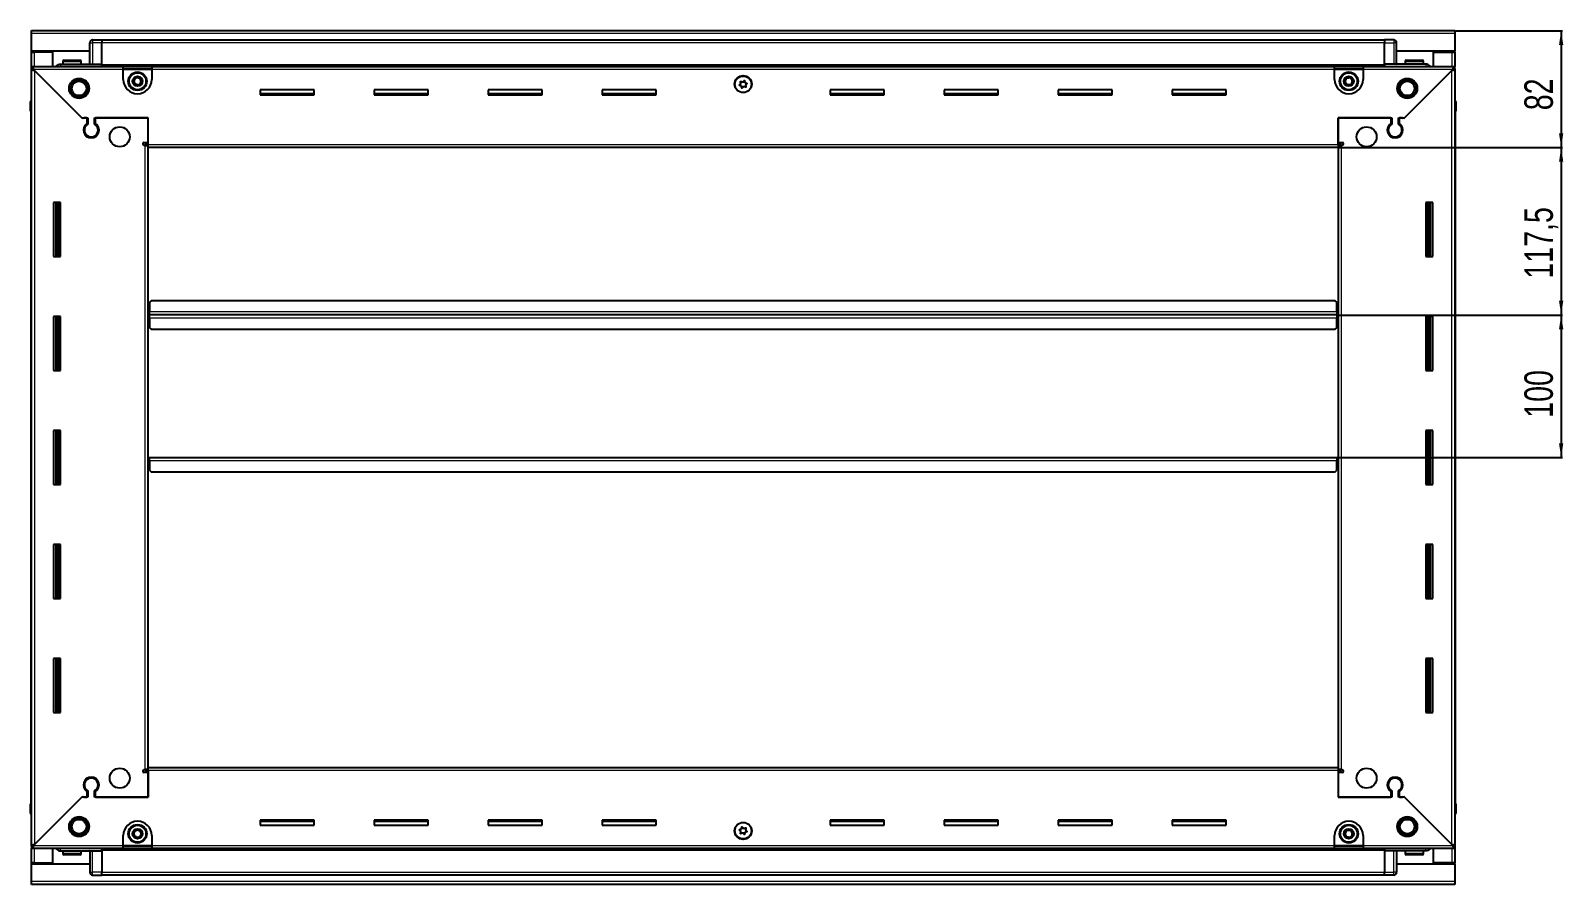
# Model space of a CAD drawing. Header units: millimetres. Extents: x 1415 to 5763, y -1065 to 1643.
# Drawn here: x 4687 to 5763, y 877 to 1476 of the extents above; entities that cross this region are included whole.
import ezdxf

# ---------------------------------------------------------------- set-up
doc = ezdxf.new("R2010")
doc.units = ezdxf.units.MM
doc.layers.add('FORMAT', color=7, linetype='Continuous')
doc.styles.add('SLDTEXTSTYLE0', font='TXT', dxfattribs={"width": 0.75})
doc.dimstyles.new('SLDDIMSTYLE0', dxfattribs={"dimtxt": 20, "dimasz": 10, "dimexe": 0, "dimexo": 0.0625, "dimgap": 5, "dimtad": 2, "dimdec": 1, "dimrnd": 1e-09, "dimzin": 12, "dimdsep": 46, "dimtxsty": 'SLDTEXTSTYLE0', "dimsah": 1, "dimcen": 0.09, "dimadec": 0, "dimazin": 3, "dimtfac": 1, "dimtofl": 0, "dimtmove": 0, "dimatfit": 3, "dimfxl": 0, "dimfrac": 2, "dimtolj": 1, "dimtzin": 12, "dimarcsym": 0})

# ---------------------------------------------------------------- blocks, each defined once
blk = doc.blocks.new('_D_6')
at = {"layer": 'FORMAT'}
for p, q in [((5686.6, 1475.8), (5762.1, 1475.8)), ((5761.1, 1475.8), (5761.1, 1393.8)), ((5604.6, 1393.8), (5762.1, 1393.8))]:
    blk.add_line(p, q, dxfattribs=at)
for points in [[(5761.1, 1475.8), (5759.6, 1465.8), (5762.6, 1465.8)], [(5761.1, 1393.8), (5762.6, 1403.8), (5759.6, 1403.8)]]:
    blk.add_solid(points, dxfattribs=at)
at = {"layer": 'FORMAT', "insert": (5735.3, 1420), "char_height": 20, "attachment_point": 1, "rotation": 90, "style": 'SLDTEXTSTYLE0'}
blk.add_mtext('82', dxfattribs=at)
blk = doc.blocks.new('_D_7')
at = {"layer": 'FORMAT'}
for p, q in [((5603.6, 1276.3), (5762.1, 1276.3)), ((5761.1, 1276.3), (5761.1, 1176.3)), ((5603.6, 1176.3), (5762.1, 1176.3))]:
    blk.add_line(p, q, dxfattribs=at)
for points in [[(5761.1, 1276.3), (5759.6, 1266.3), (5762.6, 1266.3)], [(5761.1, 1176.3), (5762.6, 1186.3), (5759.6, 1186.3)]]:
    blk.add_solid(points, dxfattribs=at)
at = {"layer": 'FORMAT', "insert": (5735.3, 1204.2), "char_height": 20, "attachment_point": 1, "rotation": 90, "style": 'SLDTEXTSTYLE0'}
blk.add_mtext('100', dxfattribs=at)
blk = doc.blocks.new('_D_8')
at = {"layer": 'FORMAT'}
for p, q in [((5604.6, 1393.8), (5762.1, 1393.8)), ((5761.1, 1393.8), (5761.1, 1276.3)), ((5603.6, 1276.3), (5762.1, 1276.3))]:
    blk.add_line(p, q, dxfattribs=at)
for points in [[(5761.1, 1393.8), (5759.6, 1383.8), (5762.6, 1383.8)], [(5761.1, 1276.3), (5762.6, 1286.3), (5759.6, 1286.3)]]:
    blk.add_solid(points, dxfattribs=at)
at = {"layer": 'FORMAT', "insert": (5735.3, 1301.8), "char_height": 20, "attachment_point": 1, "rotation": 90, "style": 'SLDTEXTSTYLE0'}
blk.add_mtext('117,5', dxfattribs=at)

msp = doc.modelspace()

# ---------------------------------------------------------------- linework, layer by layer
at = {"color": 7, "linetype": 'Continuous', "lineweight": 25}
for p, q in [((4687.6, 1475.82), (5686.6, 1475.82)), ((4687.6, 1473.72), (4687.6, 1475.82)), ((4687.6, 1461.32), (4687.6, 1473.72)), ((5686.6, 1475.82), (5686.6, 1473.72)), ((5686.6, 1473.72), (5686.6, 1461.32)), ((4728.6, 1452.32), (4728.6, 1467.32)), ((4729.28, 1468.82), (4729.28, 1468.82)), ((4730.6, 1469.32), (4737.1, 1469.32)), ((4730.6, 1469.32), (4737.1, 1469.32)), ((4737.1, 1469.32), (4737.1, 1469.32)), ((4737.1, 1469.32), (4737.1, 1469.32)), ((4737.1, 1469.32), (4737.1, 1467.32)), ((5637.1, 1469.17), (4737.1, 1469.17)), ((4737.1, 1452.32), (4737.1, 1467.32)), ((5637.1, 1469.32), (5637.1, 1469.32)), ((5643.6, 1469.32), (5637.1, 1469.32)), ((5643.6, 1469.32), (5637.1, 1469.32)), ((5637.1, 1469.32), (5637.1, 1467.32)), ((5637.1, 1452.32), (5637.1, 1467.32)), ((5645.6, 1467.32), (5645.6, 1467.32)), ((5645.6, 1452.32), (5645.6, 1467.32)), ((4728.6, 1461.32), (4687.6, 1461.32)), ((4687.6, 1460.82), (4687.6, 1461.32)), ((4687.6, 1460.82), (4689.7, 1460.82)), ((4687.6, 1450.57), (4687.6, 1460.82)), ((4689.1, 1460.82), (4689.1, 1461.32)), ((4702.6, 1460.82), (4689.7, 1460.82)), ((4702.6, 1450.57), (4702.6, 1460.82)), ((4708.1, 1452.32), (4737.1, 1452.32)), ((4709.6, 1454.22), (4709.6, 1452.32)), ((4710.4, 1455.02), (4721.8, 1455.02)), ((4722.6, 1452.32), (4722.6, 1454.22)), ((4737.03, 1450.57), (4737.1, 1452.29)), ((4737.1, 1452.32), (4737.1, 1451.82)), ((5666.1, 1452.32), (5637.1, 1452.32)), ((5637.1, 1452.32), (5637.1, 1451.82)), ((5637.1, 1452.29), (5637.18, 1450.57)), ((5686.6, 1461.32), (5645.6, 1461.32)), ((5651.6, 1454.22), (5651.6, 1452.32)), ((5652.4, 1455.02), (5663.8, 1455.02)), ((5664.6, 1452.32), (5664.6, 1454.22)), ((5671.6, 1450.57), (5671.6, 1460.82)), ((5671.6, 1460.82), (5684.5, 1460.82)), ((5684.5, 1460.82), (5686.6, 1460.82)), ((5685.1, 1460.82), (5685.1, 1461.32)), ((5686.6, 1460.82), (5686.6, 1461.32)), ((5686.6, 1460.82), (5686.6, 1450.57)), ((4687.6, 1449.07), (4687.6, 1450.57)), ((4687.6, 1450.57), (4688.6, 1450.57)), ((4687.6, 1448.57), (4687.6, 1449.07)), ((4687.6, 1449.07), (4688.6, 1449.07)), ((4687.6, 904.07), (4687.6, 1448.57)), ((4689.1, 1448.57), (4687.6, 1448.57)), ((4688.6, 1450.57), (4752.1, 1450.57)), ((4688.6, 1449.07), (4688.6, 1450.57)), ((4689.2, 1448.47), (4723.1, 1414.57)), ((4723.8, 1413.87), (4689.7, 1447.97)), ((4737.1, 1451.17), (5637.1, 1451.17)), ((4752.1, 1448.47), (4752.1, 1450.57)), ((4752.1, 1450.57), (4772.1, 1450.57)), ((4752.1, 1449.07), (4772.1, 1449.07)), ((4752.1, 1441.57), (4752.1, 1448.47)), ((4772.1, 1450.57), (4772.1, 1448.47)), ((4772.1, 1450.57), (5602.1, 1450.57)), ((4772.1, 1448.47), (4772.1, 1441.57)), ((5602.1, 1448.47), (5602.1, 1450.57)), ((5602.1, 1450.57), (5622.1, 1450.57)), ((5602.1, 1449.07), (5622.1, 1449.07)), ((5602.1, 1441.57), (5602.1, 1448.47)), ((5622.1, 1450.57), (5622.1, 1448.47)), ((5622.1, 1450.57), (5685.6, 1450.57)), ((5622.1, 1448.47), (5622.1, 1441.57)), ((5684.5, 1447.97), (5650.4, 1413.87)), ((5651.1, 1414.57), (5685, 1448.47)), ((5685.1, 1448.57), (5686.6, 1448.57)), ((5685.6, 1449.07), (5685.6, 1450.57)), ((5685.6, 1450.57), (5686.6, 1450.57)), ((5685.6, 1449.07), (5686.6, 1449.07)), ((5686.6, 1449.07), (5686.6, 1450.57)), ((5686.6, 1449.07), (5686.6, 1448.57)), ((5686.6, 1448.57), (5686.6, 904.07)), ((4886.1, 1434.32), (4848.1, 1434.32)), ((4848.1, 1434.32), (4848.1, 1430.82)), ((4886.1, 1431.57), (4848.1, 1431.57)), ((4848.1, 1430.82), (4886.1, 1430.82)), ((4886.1, 1430.82), (4886.1, 1434.32)), ((4966.1, 1434.32), (4928.1, 1434.32)), ((4928.1, 1434.32), (4928.1, 1430.82)), ((4966.1, 1431.57), (4928.1, 1431.57)), ((4928.1, 1430.82), (4966.1, 1430.82)), ((4966.1, 1430.82), (4966.1, 1434.32)), ((5046.1, 1434.32), (5008.1, 1434.32)), ((5008.1, 1434.32), (5008.1, 1430.82)), ((5046.1, 1431.57), (5008.1, 1431.57)), ((5008.1, 1430.82), (5046.1, 1430.82)), ((5046.1, 1430.82), (5046.1, 1434.32)), ((5126.1, 1434.32), (5088.1, 1434.32)), ((5088.1, 1434.32), (5088.1, 1430.82)), ((5126.1, 1431.57), (5088.1, 1431.57)), ((5088.1, 1430.82), (5126.1, 1430.82)), ((5126.1, 1430.82), (5126.1, 1434.32)), ((5286.1, 1434.32), (5248.1, 1434.32)), ((5248.1, 1434.32), (5248.1, 1430.82)), ((5286.1, 1431.57), (5248.1, 1431.57)), ((5248.1, 1430.82), (5286.1, 1430.82)), ((5286.1, 1430.82), (5286.1, 1434.32)), ((5366.1, 1434.32), (5328.1, 1434.32)), ((5328.1, 1434.32), (5328.1, 1430.82)), ((5366.1, 1431.57), (5328.1, 1431.57)), ((5328.1, 1430.82), (5366.1, 1430.82)), ((5366.1, 1430.82), (5366.1, 1434.32)), ((5446.1, 1434.32), (5408.1, 1434.32)), ((5408.1, 1434.32), (5408.1, 1430.82)), ((5446.1, 1431.57), (5408.1, 1431.57)), ((5408.1, 1430.82), (5446.1, 1430.82)), ((5446.1, 1430.82), (5446.1, 1434.32)), ((5526.1, 1434.32), (5488.1, 1434.32)), ((5488.1, 1434.32), (5488.1, 1430.82)), ((5526.1, 1431.57), (5488.1, 1431.57)), ((5488.1, 1430.82), (5526.1, 1430.82)), ((5526.1, 1430.82), (5526.1, 1434.32)), ((4687.1, 1425.82), (4687.1, 1419.32)), ((4687.1, 1419.32), (4687.1, 1425.82)), ((5686.6, 1427.15), (5686.6, 1427.15)), ((5687.1, 1425.82), (5687.1, 1419.32)), ((5687.1, 1419.32), (5687.1, 1425.82)), ((4687.1, 1419.32), (4687.1, 1419.32)), ((4687.6, 1419.32), (4687.1, 1419.32)), ((4687.25, 1419.32), (4687.25, 933.32)), ((4723.1, 1414.57), (4727.3, 1414.57)), ((4724.5, 1414.57), (4723.8, 1413.87)), ((4726.6, 1414.57), (4724.5, 1414.57)), ((4726.6, 1414.57), (4726.6, 1410.68)), ((4727.3, 1414.57), (4727.3, 1410.29)), ((4731.9, 1414.57), (4769.6, 1414.57)), ((4731.9, 1410.29), (4731.9, 1414.57)), ((4732.6, 1410.68), (4732.6, 1414.57)), ((4769.6, 1414.57), (4732.6, 1414.57)), ((4769.6, 1397.32), (4769.6, 1414.57)), ((4769.6, 1395.92), (4769.6, 1414.57)), ((5604.6, 1414.57), (5604.6, 1397.32)), ((5641.6, 1414.57), (5604.6, 1414.57)), ((5604.6, 1414.57), (5642.3, 1414.57)), ((5604.6, 1395.92), (5604.6, 1414.57)), ((5641.6, 1414.57), (5641.6, 1410.68)), ((5642.3, 1414.57), (5642.3, 1410.29)), ((5646.9, 1414.57), (5651.1, 1414.57)), ((5646.9, 1410.29), (5646.9, 1414.57)), ((5649.7, 1414.57), (5647.6, 1414.57)), ((5647.6, 1410.68), (5647.6, 1414.57)), ((5650.4, 1413.87), (5649.7, 1414.57)), ((5686.6, 1419.32), (5687.1, 1419.32)), ((5686.95, 933.32), (5686.95, 1419.32)), ((5687.1, 1419.32), (5687.1, 1419.32)), ((5687.1, 1419.32), (5687.1, 1419.32)), ((4727.6, 1401.71), (4727.6, 1400.95)), ((5646.6, 1401.71), (5646.6, 1400.95)), ((4766.75, 1397.32), (4769.6, 1397.32)), ((4767.5, 1395.32), (4766.75, 1395.32)), ((4767.5, 1395.32), (4769.6, 1395.32)), ((4769.6, 1396.32), (4767.6, 1396.32)), ((4767.6, 1396.32), (4767.6, 1395.32)), ((4769.6, 1393.82), (4769.6, 1395.92)), ((4769.6, 958.82), (4769.6, 1393.82)), ((5604.6, 1393.82), (4769.6, 1393.82)), ((5604.6, 1397.32), (5607.45, 1397.32)), ((5606.6, 1396.32), (5604.6, 1396.32)), ((5604.6, 1395.92), (5604.6, 1393.82)), ((5604.6, 1395.32), (5606.7, 1395.32)), ((5604.6, 1393.82), (5604.6, 958.82)), ((5606.6, 1395.32), (5606.6, 1396.32)), ((5607.45, 1395.32), (5606.7, 1395.32)), ((4708.1, 1355.32), (4703.1, 1355.32)), ((4703.1, 1355.32), (4703.1, 1317.32)), ((4705.25, 1317.32), (4705.25, 1355.32)), ((4707.04, 1317.32), (4707.04, 1355.32)), ((4707.08, 1317.32), (4707.08, 1355.32)), ((4708.1, 1317.32), (4708.1, 1355.32)), ((5666.1, 1355.32), (5666.1, 1317.32)), ((5671.1, 1355.32), (5666.1, 1355.32)), ((5667.12, 1355.32), (5667.12, 1317.32)), ((5667.16, 1355.32), (5667.16, 1317.32)), ((5668.95, 1355.32), (5668.95, 1317.32)), ((5671.1, 1317.32), (5671.1, 1355.32)), ((4703.1, 1317.32), (4708.1, 1317.32)), ((5666.1, 1317.32), (5671.1, 1317.32)), ((4771.6, 1286.32), (4770.6, 1285.32)), ((4770.6, 1285.32), (4770.6, 1278.42)), ((5602.6, 1286.32), (4771.6, 1286.32)), ((5603.6, 1285.32), (5602.6, 1286.32)), ((5603.6, 1278.42), (5603.6, 1285.32)), ((4708.1, 1275.32), (4703.1, 1275.32)), ((4703.1, 1275.32), (4703.1, 1237.32)), ((4705.25, 1237.32), (4705.25, 1275.32)), ((4707.04, 1237.32), (4707.04, 1275.32)), ((4707.08, 1237.32), (4707.08, 1275.32)), ((4708.1, 1237.32), (4708.1, 1275.32)), ((4770.35, 1276.32), (4769.6, 1276.32)), ((4770.6, 1279.17), (4770.35, 1279.17)), ((4770.35, 1279.17), (4770.35, 1276.32)), ((4770.35, 1276.32), (4770.35, 1273.47)), ((4770.35, 1273.47), (4770.6, 1273.47)), ((4770.6, 1276.32), (4770.6, 1278.42)), ((4770.6, 1274.22), (4770.6, 1276.32)), ((5603.6, 1276.32), (4770.6, 1276.32)), ((4770.6, 1274.22), (4770.6, 1267.32)), ((5603.85, 1279.17), (5603.6, 1279.17)), ((5603.6, 1278.42), (5603.6, 1276.32)), ((5603.6, 1276.32), (5603.6, 1274.22)), ((5603.6, 1267.32), (5603.6, 1274.22)), ((5603.6, 1273.47), (5603.85, 1273.47)), ((5603.85, 1276.32), (5603.85, 1279.17)), ((5603.85, 1273.47), (5603.85, 1276.32)), ((5604.6, 1276.32), (5603.85, 1276.32)), ((5666.1, 1275.32), (5666.1, 1237.32)), ((5671.1, 1275.32), (5666.1, 1275.32)), ((5667.12, 1275.32), (5667.12, 1237.32)), ((5667.16, 1275.32), (5667.16, 1237.32)), ((5668.95, 1275.32), (5668.95, 1237.32)), ((5671.1, 1237.32), (5671.1, 1275.32)), ((4770.6, 1267.32), (4771.6, 1266.32)), ((4771.6, 1266.32), (5602.6, 1266.32)), ((5602.6, 1266.32), (5603.6, 1267.32)), ((4703.1, 1237.32), (4708.1, 1237.32)), ((5666.1, 1237.32), (5671.1, 1237.32)), ((4708.1, 1195.32), (4703.1, 1195.32)), ((4703.1, 1195.32), (4703.1, 1157.32)), ((4705.25, 1157.32), (4705.25, 1195.32)), ((4707.04, 1157.32), (4707.04, 1195.32)), ((4707.08, 1157.32), (4707.08, 1195.32)), ((4708.1, 1157.32), (4708.1, 1195.32)), ((5666.1, 1195.32), (5666.1, 1157.32)), ((5671.1, 1195.32), (5666.1, 1195.32)), ((5667.12, 1195.32), (5667.12, 1157.32)), ((5667.16, 1195.32), (5667.16, 1157.32)), ((5668.95, 1195.32), (5668.95, 1157.32)), ((5671.1, 1157.32), (5671.1, 1195.32)), ((4769.6, 1176.32), (4770.35, 1176.32)), ((4770.35, 1176.32), (4770.35, 1173.47)), ((4770.35, 1173.47), (4770.6, 1173.47)), ((4770.6, 1174.22), (4770.6, 1176.32)), ((4770.6, 1176.32), (5603.6, 1176.32)), ((4770.6, 1174.22), (4770.6, 1167.32)), ((5603.6, 1176.32), (5603.6, 1174.22)), ((5603.6, 1167.32), (5603.6, 1174.22)), ((5603.6, 1173.47), (5603.85, 1173.47)), ((5603.85, 1173.47), (5603.85, 1176.32)), ((5603.85, 1176.32), (5604.6, 1176.32)), ((4770.6, 1167.32), (4771.6, 1166.32)), ((4771.6, 1166.32), (5602.6, 1166.32)), ((5602.6, 1166.32), (5603.6, 1167.32)), ((4703.1, 1157.32), (4708.1, 1157.32)), ((5666.1, 1157.32), (5671.1, 1157.32)), ((4708.1, 1115.32), (4703.1, 1115.32)), ((4703.1, 1115.32), (4703.1, 1077.32)), ((4705.25, 1077.32), (4705.25, 1115.32)), ((4707.04, 1077.32), (4707.04, 1115.32)), ((4707.08, 1077.32), (4707.08, 1115.32)), ((4708.1, 1077.32), (4708.1, 1115.32)), ((5666.1, 1115.32), (5666.1, 1077.32)), ((5671.1, 1115.32), (5666.1, 1115.32)), ((5667.12, 1115.32), (5667.12, 1077.32)), ((5667.16, 1115.32), (5667.16, 1077.32)), ((5668.95, 1115.32), (5668.95, 1077.32)), ((5671.1, 1077.32), (5671.1, 1115.32)), ((4703.1, 1077.32), (4708.1, 1077.32)), ((5666.1, 1077.32), (5671.1, 1077.32)), ((4708.1, 1035.32), (4703.1, 1035.32)), ((4703.1, 1035.32), (4703.1, 997.32)), ((4705.25, 997.32), (4705.25, 1035.32)), ((4707.04, 997.32), (4707.04, 1035.32)), ((4707.08, 997.32), (4707.08, 1035.32)), ((4708.1, 997.32), (4708.1, 1035.32)), ((5666.1, 1035.32), (5666.1, 997.32)), ((5671.1, 1035.32), (5666.1, 1035.32)), ((5667.12, 1035.32), (5667.12, 997.32)), ((5667.16, 1035.32), (5667.16, 997.32)), ((5668.95, 1035.32), (5668.95, 997.32)), ((5671.1, 997.32), (5671.1, 1035.32)), ((4703.1, 997.32), (4708.1, 997.32)), ((5666.1, 997.32), (5671.1, 997.32)), ((4766.75, 957.32), (4767.5, 957.32)), ((4769.6, 957.32), (4767.5, 957.32)), ((4767.6, 957.32), (4767.6, 956.32)), ((4769.6, 956.72), (4769.6, 958.82)), ((4769.6, 958.82), (5604.6, 958.82)), ((5604.6, 958.82), (5604.6, 956.72)), ((5606.7, 957.32), (5604.6, 957.32)), ((5606.6, 956.32), (5606.6, 957.32)), ((5606.7, 957.32), (5607.45, 957.32)), ((4727.6, 951.7), (4727.6, 950.94)), ((4769.6, 955.32), (4766.75, 955.32)), ((4767.6, 956.32), (4769.6, 956.32)), ((4769.6, 956.72), (4769.6, 938.07)), ((4769.6, 938.07), (4769.6, 955.32)), ((5604.6, 956.72), (5604.6, 938.07)), ((5604.6, 956.32), (5606.6, 956.32)), ((5604.6, 955.32), (5604.6, 938.07)), ((5607.45, 955.32), (5604.6, 955.32)), ((5646.6, 951.7), (5646.6, 950.94)), ((4723.1, 938.07), (4689.2, 904.17)), ((4689.7, 904.67), (4723.8, 938.77)), ((4727.3, 938.07), (4723.1, 938.07)), ((4723.8, 938.77), (4724.5, 938.07)), ((4724.5, 938.07), (4726.6, 938.07)), ((4726.6, 941.96), (4726.6, 938.07)), ((4727.3, 942.36), (4727.3, 938.07)), ((4731.9, 938.07), (4731.9, 942.36)), ((4769.6, 938.07), (4731.9, 938.07)), ((4732.6, 938.07), (4732.6, 941.96)), ((4732.6, 938.07), (4769.6, 938.07)), ((5604.6, 938.07), (5641.6, 938.07)), ((5642.3, 938.07), (5604.6, 938.07)), ((5641.6, 941.96), (5641.6, 938.07)), ((5642.3, 942.36), (5642.3, 938.07)), ((5646.9, 938.07), (5646.9, 942.36)), ((5651.1, 938.07), (5646.9, 938.07)), ((5647.6, 938.07), (5647.6, 941.96)), ((5647.6, 938.07), (5649.7, 938.07)), ((5649.7, 938.07), (5650.4, 938.77)), ((5650.4, 938.77), (5684.5, 904.67)), ((5685, 904.17), (5651.1, 938.07)), ((4687.1, 926.82), (4687.1, 933.32)), ((4687.1, 933.32), (4687.1, 933.32)), ((4687.1, 933.32), (4687.1, 933.32)), ((4687.1, 933.32), (4687.1, 926.82)), ((4687.6, 933.32), (4687.1, 933.32)), ((4687.6, 925.5), (4687.6, 925.5)), ((5686.6, 933.32), (5687.1, 933.32)), ((5687.1, 933.32), (5687.1, 933.32)), ((5687.1, 926.82), (5687.1, 933.32)), ((5687.1, 933.32), (5687.1, 926.82)), ((4886.1, 921.82), (4848.1, 921.82)), ((4848.1, 921.82), (4848.1, 918.32)), ((4848.1, 921.07), (4886.1, 921.07)), ((4848.1, 918.32), (4886.1, 918.32)), ((4886.1, 918.32), (4886.1, 921.82)), ((4966.1, 921.82), (4928.1, 921.82)), ((4928.1, 921.82), (4928.1, 918.32)), ((4928.1, 921.07), (4966.1, 921.07)), ((4928.1, 918.32), (4966.1, 918.32)), ((4966.1, 918.32), (4966.1, 921.82)), ((5046.1, 921.82), (5008.1, 921.82)), ((5008.1, 921.82), (5008.1, 918.32)), ((5008.1, 921.07), (5046.1, 921.07)), ((5008.1, 918.32), (5046.1, 918.32)), ((5046.1, 918.32), (5046.1, 921.82)), ((5126.1, 921.82), (5088.1, 921.82)), ((5088.1, 921.82), (5088.1, 918.32)), ((5088.1, 921.07), (5126.1, 921.07)), ((5088.1, 918.32), (5126.1, 918.32)), ((5126.1, 918.32), (5126.1, 921.82)), ((5286.1, 921.82), (5248.1, 921.82)), ((5248.1, 921.82), (5248.1, 918.32)), ((5248.1, 921.07), (5286.1, 921.07)), ((5248.1, 918.32), (5286.1, 918.32)), ((5286.1, 918.32), (5286.1, 921.82)), ((5366.1, 921.82), (5328.1, 921.82)), ((5328.1, 921.82), (5328.1, 918.32)), ((5328.1, 921.07), (5366.1, 921.07)), ((5328.1, 918.32), (5366.1, 918.32)), ((5366.1, 918.32), (5366.1, 921.82)), ((5446.1, 921.82), (5408.1, 921.82)), ((5408.1, 921.82), (5408.1, 918.32)), ((5408.1, 921.07), (5446.1, 921.07)), ((5408.1, 918.32), (5446.1, 918.32)), ((5446.1, 918.32), (5446.1, 921.82)), ((5526.1, 921.82), (5488.1, 921.82)), ((5488.1, 921.82), (5488.1, 918.32)), ((5488.1, 921.07), (5526.1, 921.07)), ((5488.1, 918.32), (5526.1, 918.32)), ((5526.1, 918.32), (5526.1, 921.82)), ((4687.6, 903.57), (4687.6, 904.07)), ((4689.1, 904.07), (4687.6, 904.07)), ((4687.6, 903.57), (4687.6, 902.07)), ((4688.6, 903.57), (4687.6, 903.57)), ((4688.6, 903.57), (4688.6, 902.07)), ((4752.1, 904.17), (4752.1, 911.07)), ((4752.1, 902.07), (4752.1, 904.17)), ((4772.1, 903.57), (4752.1, 903.57)), ((4772.1, 911.07), (4772.1, 904.17)), ((4772.1, 904.17), (4772.1, 902.07)), ((5602.1, 904.17), (5602.1, 911.07)), ((5602.1, 902.07), (5602.1, 904.17)), ((5622.1, 903.57), (5602.1, 903.57)), ((5622.1, 911.07), (5622.1, 904.17)), ((5622.1, 904.17), (5622.1, 902.07)), ((5685.1, 904.07), (5686.6, 904.07)), ((5685.6, 903.57), (5685.6, 902.07)), ((5686.6, 903.57), (5685.6, 903.57)), ((5686.6, 904.07), (5686.6, 903.57)), ((5686.6, 903.57), (5686.6, 902.07)), ((4687.6, 891.82), (4687.6, 902.07)), ((4688.6, 902.07), (4687.6, 902.07)), ((4752.1, 902.07), (4688.6, 902.07)), ((4702.6, 891.82), (4702.6, 902.07)), ((4708.1, 900.32), (4737.1, 900.32)), ((4709.6, 900.32), (4709.6, 898.42)), ((4714.18, 897.62), (4710.4, 897.62)), ((4721.8, 897.62), (4714.18, 897.62)), ((4722.6, 898.42), (4722.6, 900.32)), ((4728.6, 900.32), (4728.6, 885.32)), ((4737.1, 900.36), (4737.03, 902.07)), ((5637.1, 901.47), (4737.1, 901.47)), ((4737.1, 900.32), (4737.1, 900.82)), ((4737.1, 900.32), (4737.1, 885.32)), ((4772.1, 902.07), (4752.1, 902.07)), ((5602.1, 902.07), (4772.1, 902.07)), ((5622.1, 902.07), (5602.1, 902.07)), ((5685.6, 902.07), (5622.1, 902.07)), ((5637.18, 902.07), (5637.1, 900.36)), ((5637.1, 900.32), (5637.1, 900.82)), ((5666.1, 900.32), (5637.1, 900.32)), ((5637.1, 900.32), (5637.1, 885.32)), ((5645.6, 900.32), (5645.6, 885.32)), ((5651.6, 900.32), (5651.6, 898.42)), ((5659.39, 897.62), (5652.4, 897.62)), ((5663.8, 897.62), (5659.39, 897.62)), ((5664.6, 898.42), (5664.6, 900.32)), ((5671.6, 891.82), (5671.6, 902.07)), ((5686.6, 902.07), (5685.6, 902.07)), ((5686.6, 902.07), (5686.6, 891.82)), ((4689.7, 891.82), (4687.6, 891.82)), ((4687.6, 891.32), (4687.6, 891.82)), ((4687.6, 891.32), (4728.6, 891.32)), ((4687.6, 878.92), (4687.6, 891.32)), ((4689.1, 891.32), (4689.1, 891.82)), ((4689.7, 891.82), (4702.6, 891.82)), ((4728.6, 885.32), (4728.6, 885.32)), ((4730.6, 883.32), (4737.1, 883.32)), ((4730.6, 883.32), (4737.1, 883.32)), ((4737.1, 883.32), (4737.1, 885.32)), ((4737.1, 883.47), (5637.1, 883.47)), ((4737.1, 883.32), (4737.1, 883.32)), ((5637.1, 883.32), (5637.1, 885.32)), ((5637.1, 883.32), (5637.1, 883.32)), ((5643.6, 883.32), (5637.1, 883.32)), ((5637.1, 883.32), (5637.1, 883.32)), ((5643.6, 883.32), (5637.1, 883.32)), ((5644.92, 883.82), (5644.92, 883.82)), ((5645.6, 891.32), (5686.6, 891.32)), ((5684.5, 891.82), (5671.6, 891.82)), ((5686.6, 891.82), (5684.5, 891.82)), ((5685.1, 891.32), (5685.1, 891.82)), ((5686.6, 891.32), (5686.6, 891.82)), ((5686.6, 891.32), (5686.6, 878.92)), ((4687.6, 876.82), (4687.6, 878.92)), ((5686.6, 876.82), (4687.6, 876.82)), ((5686.6, 878.92), (5686.6, 876.82))]:
    msp.add_line(p, q, dxfattribs=at)
at = {"color": 8, "linetype": 'Continuous', "lineweight": 18}
for p, q in [((5686.6, 1473.72), (4687.6, 1473.72)), ((4728.6, 1467.32), (4730.6, 1467.32)), ((4730.6, 1469.32), (4730.6, 1467.32)), ((4730.6, 1467.32), (4730.6, 1452.32)), ((4737.1, 1467.32), (4730.6, 1467.32)), ((5637.1, 1467.17), (4737.1, 1467.17)), ((5637.1, 1467.32), (5643.6, 1467.32)), ((5643.6, 1469.32), (5643.6, 1467.32)), ((5645.6, 1467.32), (5643.6, 1467.32)), ((5643.6, 1467.32), (5643.6, 1452.32)), ((4689.7, 1460.82), (4689.7, 1461.32)), ((4689.7, 1450.57), (4689.7, 1460.82)), ((4709.6, 1454.22), (4722.6, 1454.22)), ((5651.6, 1454.22), (5664.6, 1454.22)), ((5684.5, 1461.32), (5684.5, 1460.82)), ((5684.5, 1460.82), (5684.5, 1450.57)), ((4752.1, 1448.47), (4689.2, 1448.47)), ((4689.7, 1447.97), (4689.7, 904.67)), ((5637.1, 1451.82), (4737.1, 1451.82)), ((5637.1, 1450.59), (4737.1, 1450.59)), ((4752.1, 1448.47), (4772.1, 1448.47)), ((5602.1, 1448.47), (4772.1, 1448.47)), ((5602.1, 1448.47), (5622.1, 1448.47)), ((5685, 1448.47), (5622.1, 1448.47)), ((5684.5, 904.67), (5684.5, 1447.97)), ((4687.6, 1425.82), (4687.1, 1425.82)), ((5686.6, 1425.82), (5687.1, 1425.82)), ((4767.5, 957.32), (4767.5, 1395.32)), ((4769.6, 1395.92), (5604.6, 1395.92)), ((5606.7, 1395.32), (5606.7, 957.32)), ((4704.6, 1355.32), (4704.6, 1317.32)), ((4705.84, 1355.32), (4705.84, 1317.32)), ((5668.37, 1317.32), (5668.37, 1355.32)), ((5669.6, 1317.32), (5669.6, 1355.32)), ((4704.6, 1275.32), (4704.6, 1237.32)), ((4705.84, 1275.32), (4705.84, 1237.32)), ((5603.6, 1278.42), (4770.6, 1278.42)), ((4770.6, 1274.22), (5603.6, 1274.22)), ((5668.37, 1237.32), (5668.37, 1275.32)), ((5669.6, 1237.32), (5669.6, 1275.32)), ((4704.6, 1195.32), (4704.6, 1157.32)), ((4705.84, 1195.32), (4705.84, 1157.32)), ((5668.37, 1157.32), (5668.37, 1195.32)), ((5669.6, 1157.32), (5669.6, 1195.32)), ((4770.6, 1174.22), (5603.6, 1174.22)), ((4704.6, 1115.32), (4704.6, 1077.32)), ((4705.84, 1115.32), (4705.84, 1077.32)), ((5668.37, 1077.32), (5668.37, 1115.32)), ((5669.6, 1077.32), (5669.6, 1115.32)), ((4704.6, 1035.32), (4704.6, 997.32)), ((4705.84, 1035.32), (4705.84, 997.32)), ((5668.37, 997.32), (5668.37, 1035.32)), ((5669.6, 997.32), (5669.6, 1035.32)), ((5604.6, 956.72), (4769.6, 956.72)), ((4687.6, 926.82), (4687.1, 926.82)), ((5686.6, 926.82), (5687.1, 926.82)), ((4689.2, 904.17), (4752.1, 904.17)), ((4772.1, 904.17), (4752.1, 904.17)), ((4772.1, 904.17), (5602.1, 904.17)), ((5622.1, 904.17), (5602.1, 904.17)), ((5622.1, 904.17), (5685, 904.17)), ((4689.7, 891.82), (4689.7, 902.07)), ((4713.91, 898.42), (4709.6, 898.42)), ((4722.6, 898.42), (4713.91, 898.42)), ((4730.6, 885.32), (4730.6, 900.32)), ((4737.1, 902.06), (5637.1, 902.06)), ((4737.1, 900.82), (5637.1, 900.82)), ((5643.6, 885.32), (5643.6, 900.32)), ((5659.58, 898.42), (5651.6, 898.42)), ((5664.6, 898.42), (5659.58, 898.42)), ((5684.5, 902.07), (5684.5, 891.82)), ((4689.7, 891.32), (4689.7, 891.82)), ((4728.6, 885.32), (4730.6, 885.32)), ((4730.6, 883.32), (4730.6, 885.32)), ((4737.1, 885.32), (4730.6, 885.32)), ((4737.1, 885.47), (5637.1, 885.47)), ((5637.1, 885.32), (5643.6, 885.32)), ((5645.6, 885.32), (5643.6, 885.32)), ((5643.6, 883.32), (5643.6, 885.32)), ((5684.5, 891.82), (5684.5, 891.32)), ((5686.6, 878.92), (4687.6, 878.92))]:
    msp.add_line(p, q, dxfattribs=at)
at = {"color": 7, "linetype": 'Continuous', "lineweight": 25}
for centre, radius in [((4721.1, 1435.32), 7), ((4721.1, 1435.32), 6.02), ((4762.1, 1440.32), 6.5), ((4762.1, 1440.32), 3.46), ((5187.1, 1438.32), 6), ((5187.1, 1438.17), 5.79), ((5612.1, 1440.32), 6.5), ((5612.1, 1440.32), 3.46), ((5653.1, 1435.32), 7), ((5653.1, 1435.32), 6.03), ((4721.1, 1435.32), 5.1), ((5187.1, 1438.17), 1.85), ((5653.1, 1435.32), 5.1), ((4749.6, 1401.32), 7), ((5624.6, 1401.32), 7), ((4749.6, 951.32), 7), ((5624.6, 951.32), 7), ((4721.1, 917.32), 7), ((4721.1, 917.32), 6.03), ((4721.1, 917.32), 5.1), ((4762.1, 912.32), 6.5), ((4762.1, 912.32), 3.46), ((5187.1, 914.32), 6), ((5187.1, 914.47), 5.79), ((5187.1, 914.47), 1.85), ((5612.1, 912.32), 6.5), ((5612.1, 912.32), 3.46), ((5653.1, 917.32), 7), ((5653.1, 917.32), 6.03), ((5653.1, 917.32), 5.1)]:
    msp.add_circle(centre, radius, dxfattribs=at)
at = {"color": 8, "linetype": 'Continuous', "lineweight": 18}
for centre in [(4762.1, 1440.32), (5612.1, 1440.32), (4762.1, 912.32), (5612.1, 912.32)]:
    msp.add_circle(centre, 5.7, dxfattribs=at)
at = {"color": 7, "linetype": 'Continuous', "lineweight": 25}
for centre, radius, start, end in [((4730.6, 1467.32), 2, 90, 180), ((4730.6, 1467.32), 2, 123.94202, 131.40962), ((4730.6, 1467.32), 2, 90, 108.58003), ((5643.6, 1467.32), 2, 0, 90), ((5643.6, 1467.32), 2, 0, 90), ((4710.4, 1454.22), 0.8, 90, 180), ((4721.8, 1454.22), 0.8, 0, 90), ((4728.4, 1452.52), 0.2, 270, 0), ((5645.8, 1452.52), 0.2, 180, 270), ((5652.4, 1454.22), 0.8, 90, 180), ((5663.8, 1454.22), 0.8, 0, 90), ((4762.1, 1441.57), 10, 180, 270), ((4762.1, 1440.32), 2.5, 134.01559, 194.01559), ((4762.1, 1440.32), 2.5, 74.01559, 134.01559), ((4762.1, 1441.57), 10, 270, 0), ((4762.1, 1440.32), 2.5, 14.01559, 74.01559), ((5612.1, 1441.57), 10, 180, 270), ((5612.1, 1440.32), 2.5, 100.11158, 160.11158), ((5612.1, 1440.32), 2.5, 40.11158, 100.11158), ((5612.1, 1441.57), 10, 270, 0), ((5612.1, 1440.32), 2.5, 340.11158, 40.11158), ((4762.1, 1440.32), 2.5, 194.01559, 254.01559), ((4762.1, 1440.32), 2.5, 254.01559, 314.01559), ((4762.1, 1440.32), 2.5, 314.01559, 14.01559), ((5612.1, 1440.32), 2.5, 160.11158, 220.11158), ((5612.1, 1440.32), 2.5, 220.11158, 280.11158), ((5612.1, 1440.32), 2.5, 280.11158, 340.11158), ((4689.1, 1425.82), 2, 138.59038, 180), ((5685.1, 1425.82), 2, 0, 41.40962), ((5685.1, 1425.82), 2, 0, 41.39416), ((4729.6, 1406.07), 5.5, 123.05573, 56.94427), ((4729.6, 1406.07), 4.8, 118.63099, 61.36901), ((5644.6, 1406.07), 5.5, 123.05573, 56.94427), ((5644.6, 1406.07), 4.8, 118.63099, 61.36901), ((4766.75, 1396.32), 1, 90, 270), ((5607.45, 1396.32), 1, 270, 90), ((4766.75, 956.32), 1, 90, 270), ((5607.45, 956.32), 1, 270, 90), ((4729.6, 946.57), 5.5, 303.05573, 236.94427), ((4729.6, 946.57), 4.8, 298.63099, 241.36901), ((5644.6, 946.57), 5.5, 303.05573, 236.94427), ((5644.6, 946.57), 4.8, 298.63099, 241.36901), ((4689.1, 926.82), 2, 180, 221.40962), ((4689.1, 926.82), 2, 180, 221.40962), ((5685.1, 926.82), 2, 318.59038, 0), ((4762.1, 911.07), 10, 90, 180), ((4762.1, 912.32), 2.5, 127.47401, 187.47401), ((4762.1, 912.32), 2.5, 67.47401, 127.47401), ((4762.1, 911.07), 10, 0, 90), ((4762.1, 912.32), 2.5, 7.47401, 67.47401), ((5612.1, 911.07), 10, 90, 180), ((5612.1, 912.32), 2.5, 87.04236, 147.04236), ((5612.1, 911.07), 10, 0, 90), ((5612.1, 912.32), 2.5, 27.04236, 87.04236), ((4762.1, 912.32), 2.5, 187.47401, 247.47401), ((4762.1, 912.32), 2.5, 247.47401, 307.47401), ((4762.1, 912.32), 2.5, 307.47401, 7.47401), ((5612.1, 912.32), 2.5, 147.04236, 207.04236), ((5612.1, 912.32), 2.5, 207.04236, 267.04236), ((5612.1, 912.32), 2.5, 267.04236, 327.04236), ((5612.1, 912.32), 2.5, 327.04236, 27.04236), ((4710.4, 898.42), 0.8, 180, 270), ((4721.8, 898.42), 0.8, 270, 0), ((4728.4, 900.12), 0.2, 0, 90), ((5645.8, 900.12), 0.2, 90, 180), ((5652.4, 898.42), 0.8, 180, 270), ((5663.8, 898.42), 0.8, 270, 0), ((4730.6, 885.32), 2, 180, 270), ((4730.6, 885.32), 2, 180, 270), ((5643.6, 885.32), 2, 270, 0)]:
    msp.add_arc(centre, radius, start, end, dxfattribs=at)
for points, knots in [([(4704.89, 1450.57), (4705.01, 1450.77), (4705.39, 1451.42), (4706.55, 1452.13), (4707.58, 1452.26), (4708.1, 1452.32)], [0, 0, 0, 0, 0.18224985, 0.59112493, 1, 1, 1, 1]), ([(4737.1, 1452.32), (4737.1, 1452.29), (4737.1, 1452.21), (4737.1, 1451.59), (4737.1, 1451.03), (4737.1, 1450.66), (4737.1, 1450.65)], [0, 0, 0, 0, 0.3302662, 0.6605324, 0.9907986, 1, 1, 1, 1]), ([(5637.1, 1452.32), (5637.1, 1452.29), (5637.1, 1452.21), (5637.1, 1451.59), (5637.1, 1451.03), (5637.1, 1450.66), (5637.1, 1450.65)], [0, 0, 0, 0, 0.3302662, 0.6605324, 0.9907986, 1, 1, 1, 1]), ([(5669.32, 1450.57), (5669.2, 1450.77), (5668.81, 1451.42), (5667.66, 1452.13), (5666.62, 1452.26), (5666.1, 1452.32)], [0, 0, 0, 0, 0.1822499, 0.5911249, 1, 1, 1, 1]), ([(4687.6, 1448.57), (4687.63, 1448.53), (4687.68, 1448.44), (4688.07, 1448.3), (4688.63, 1448.17), (4689.21, 1448.06), (4689.58, 1448), (4689.7, 1447.97)], [0, 0, 0, 0, 0.2302553, 0.4485219, 0.6667858, 0.8850496, 1, 1, 1, 1]), ([(4689.2, 1448.47), (4689.16, 1448.73), (4689.07, 1449.22), (4688.93, 1449.86), (4688.8, 1450.33), (4688.69, 1450.55), (4688.62, 1450.57), (4688.6, 1450.57)], [0, 0, 0, 0, 0.2302553, 0.4485219, 0.6667858, 0.8850496, 1, 1, 1, 1]), ([(4759.33, 1441.12), (4759.7, 1441.48), (4760.39, 1442.15), (4761.08, 1442.81), (4761.4, 1443.12)], [0, 0, 0, 0, 0.5346859, 1, 1, 1, 1]), ([(4761.4, 1443.12), (4761.9, 1442.98), (4762.83, 1442.72), (4763.75, 1442.45), (4764.18, 1442.33)], [0, 0, 0, 0, 0.5346859, 1, 1, 1, 1]), ([(4764.18, 1442.33), (4764.21, 1442.21), (4764.35, 1441.63), (4764.59, 1440.66), (4764.79, 1439.86), (4764.88, 1439.53)], [0, 0, 0, 0, 0.13312467, 0.63709944, 1, 1, 1, 1]), ([(5609.26, 1439.82), (5609.3, 1439.93), (5609.51, 1440.5), (5609.84, 1441.43), (5610.12, 1442.21), (5610.24, 1442.53)], [0, 0, 0, 0, 0.1331247, 0.6370994, 1, 1, 1, 1]), ([(5610.24, 1442.53), (5610.75, 1442.62), (5611.7, 1442.79), (5612.64, 1442.96), (5613.08, 1443.04)], [0, 0, 0, 0, 0.5346859, 1, 1, 1, 1]), ([(5613.08, 1443.04), (5613.42, 1442.64), (5614.04, 1441.91), (5614.66, 1441.17), (5614.94, 1440.83)], [0, 0, 0, 0, 0.5346859, 1, 1, 1, 1]), ([(5684.5, 1447.97), (5684.76, 1448.02), (5685.25, 1448.11), (5685.89, 1448.24), (5686.36, 1448.37), (5686.58, 1448.48), (5686.59, 1448.55), (5686.6, 1448.57)], [0, 0, 0, 0, 0.2302553, 0.4485219, 0.6667858, 0.8850496, 1, 1, 1, 1]), ([(5685.6, 1450.57), (5685.56, 1450.55), (5685.47, 1450.49), (5685.33, 1450.1), (5685.2, 1449.54), (5685.09, 1448.96), (5685.02, 1448.6), (5685, 1448.47)], [0, 0, 0, 0, 0.2302553, 0.4485219, 0.6667858, 0.8850496, 1, 1, 1, 1]), ([(4760.03, 1438.32), (4759.94, 1438.65), (4759.74, 1439.45), (4759.5, 1440.42), (4759.36, 1441), (4759.33, 1441.12)], [0, 0, 0, 0, 0.3629006, 0.8668753, 1, 1, 1, 1]), ([(4762.8, 1437.52), (4762.31, 1437.66), (4761.38, 1437.93), (4760.46, 1438.19), (4760.03, 1438.32)], [0, 0, 0, 0, 0.5346859, 1, 1, 1, 1]), ([(4764.88, 1439.53), (4764.51, 1439.17), (4763.81, 1438.5), (4763.12, 1437.83), (4762.8, 1437.52)], [0, 0, 0, 0, 0.5346859, 1, 1, 1, 1]), ([(5185.22, 1440.24), (5185.21, 1440.23), (5185.19, 1440.21), (5185.18, 1440.15), (5185.19, 1440.01), (5185.29, 1439.64), (5185.43, 1439.11), (5185.26, 1438.5), (5184.9, 1438.13), (5184.6, 1437.88), (5184.43, 1437.72), (5184.37, 1437.64), (5184.36, 1437.6), (5184.37, 1437.57), (5184.38, 1437.54), (5184.44, 1437.49), (5184.69, 1437.39), (5185.15, 1437.29), (5185.79, 1436.98), (5186.04, 1436.31), (5186.1, 1435.84), (5186.17, 1435.58), (5186.22, 1435.53), (5186.24, 1435.51), (5186.27, 1435.5), (5186.31, 1435.51), (5186.35, 1435.52), (5186.42, 1435.57), (5186.59, 1435.72), (5186.85, 1435.99), (5187.26, 1436.31), (5187.88, 1436.42), (5188.39, 1436.23), (5188.76, 1436.1), (5188.9, 1436.07), (5188.96, 1436.09), (5188.99, 1436.1), (5189.01, 1436.13), (5189.02, 1436.19), (5189.01, 1436.34), (5188.91, 1436.71), (5188.77, 1437.23), (5188.94, 1437.84), (5189.3, 1438.21), (5189.6, 1438.46), (5189.78, 1438.63), (5189.83, 1438.71), (5189.84, 1438.75), (5189.84, 1438.78), (5189.82, 1438.81), (5189.77, 1438.85), (5189.52, 1438.95), (5189.05, 1439.06), (5188.42, 1439.37), (5188.16, 1440.03), (5188.1, 1440.51), (5188.03, 1440.76), (5187.99, 1440.82), (5187.96, 1440.84), (5187.93, 1440.85), (5187.9, 1440.84), (5187.86, 1440.82), (5187.79, 1440.78), (5187.62, 1440.63), (5187.35, 1440.36), (5186.95, 1440.04), (5186.32, 1439.93), (5185.81, 1440.11), (5185.45, 1440.25), (5185.3, 1440.27), (5185.24, 1440.26), (5185.22, 1440.25), (5185.22, 1440.24)], [0, 0, 0, 0, 0.0020087, 0.00442, 0.0093647, 0.0255282, 0.0677053, 0.0957862, 0.1246456, 0.1503415, 0.1605194, 0.1633943, 0.1656965, 0.1672448, 0.1688741, 0.1707699, 0.1786058, 0.2119941, 0.2499945, 0.2879948, 0.3213831, 0.329219, 0.3311148, 0.3327441, 0.3342924, 0.3362166, 0.3385353, 0.3413178, 0.349662, 0.3753578, 0.4042173, 0.4322982, 0.4744753, 0.4906388, 0.4966691, 0.49844, 0.5, 0.5020087, 0.50442, 0.5093647, 0.5255282, 0.5677053, 0.5957862, 0.6246456, 0.6503415, 0.6605194, 0.6633943, 0.6656965, 0.6672448, 0.6688741, 0.6707699, 0.6786058, 0.7119941, 0.7499945, 0.7879948, 0.8213831, 0.829219, 0.8311148, 0.8327441, 0.8342924, 0.8362166, 0.8385353, 0.8413178, 0.849662, 0.8753578, 0.9042173, 0.9322982, 0.9744753, 0.9906388, 0.9966691, 0.99844, 1, 1, 1, 1]), ([(5611.12, 1437.61), (5610.79, 1438), (5610.17, 1438.74), (5609.55, 1439.48), (5609.26, 1439.82)], [0, 0, 0, 0, 0.5346859, 1, 1, 1, 1]), ([(5613.96, 1438.12), (5613.45, 1438.03), (5612.5, 1437.86), (5611.56, 1437.69), (5611.12, 1437.61)], [0, 0, 0, 0, 0.5346859, 1, 1, 1, 1]), ([(5614.94, 1440.83), (5614.83, 1440.51), (5614.55, 1439.73), (5614.21, 1438.8), (5614, 1438.23), (5613.96, 1438.12)], [0, 0, 0, 0, 0.36290056, 0.86687533, 1, 1, 1, 1]), ([(4759.44, 913.43), (4759.53, 913.51), (4760.01, 913.87), (4760.8, 914.48), (4761.45, 914.98), (4761.73, 915.19)], [0, 0, 0, 0, 0.1331247, 0.6370994, 1, 1, 1, 1]), ([(4761.73, 915.19), (4762.2, 914.99), (4763.09, 914.62), (4763.98, 914.25), (4764.39, 914.08)], [0, 0, 0, 0, 0.5346859, 1, 1, 1, 1]), ([(5185.22, 912.4), (5185.23, 912.4), (5185.25, 912.38), (5185.31, 912.38), (5185.45, 912.4), (5185.81, 912.54), (5186.32, 912.72), (5186.95, 912.61), (5187.35, 912.29), (5187.63, 912.01), (5187.8, 911.85), (5187.89, 911.81), (5187.93, 911.8), (5187.96, 911.81), (5187.99, 911.83), (5188.03, 911.88), (5188.1, 912.14), (5188.16, 912.61), (5188.42, 913.28), (5189.05, 913.59), (5189.52, 913.69), (5189.77, 913.79), (5189.82, 913.84), (5189.84, 913.87), (5189.84, 913.9), (5189.83, 913.93), (5189.81, 913.97), (5189.76, 914.04), (5189.59, 914.19), (5189.3, 914.43), (5188.94, 914.8), (5188.77, 915.41), (5188.91, 915.94), (5189.01, 916.32), (5189.02, 916.47), (5189.01, 916.52), (5188.99, 916.55), (5188.95, 916.56), (5188.89, 916.57), (5188.75, 916.54), (5188.39, 916.41), (5187.88, 916.23), (5187.26, 916.34), (5186.85, 916.66), (5186.58, 916.94), (5186.4, 917.09), (5186.32, 917.14), (5186.27, 917.15), (5186.24, 917.14), (5186.22, 917.12), (5186.17, 917.06), (5186.1, 916.81), (5186.04, 916.33), (5185.79, 915.67), (5185.15, 915.36), (5184.69, 915.25), (5184.44, 915.15), (5184.38, 915.11), (5184.37, 915.08), (5184.36, 915.05), (5184.37, 915.01), (5184.39, 914.98), (5184.44, 914.91), (5184.61, 914.76), (5184.9, 914.52), (5185.26, 914.14), (5185.43, 913.53), (5185.29, 913.01), (5185.19, 912.63), (5185.18, 912.48), (5185.2, 912.43), (5185.21, 912.41), (5185.22, 912.4)], [0, 0, 0, 0, 0.0020087, 0.00442, 0.0093647, 0.0255282, 0.0677053, 0.0957862, 0.1246456, 0.1503415, 0.1605194, 0.1633943, 0.1656965, 0.1672448, 0.1688741, 0.1707699, 0.1786058, 0.2119941, 0.2499945, 0.2879948, 0.3213831, 0.329219, 0.3311148, 0.3327441, 0.3342924, 0.3362166, 0.3385353, 0.3413178, 0.349662, 0.3753578, 0.4042173, 0.4322982, 0.4744753, 0.4906388, 0.4966691, 0.49844, 0.5, 0.5020087, 0.50442, 0.5093647, 0.5255282, 0.5677053, 0.5957862, 0.6246456, 0.6503415, 0.6605194, 0.6633943, 0.6656965, 0.6672448, 0.6688741, 0.6707699, 0.6786058, 0.7119941, 0.7499945, 0.7879948, 0.8213831, 0.829219, 0.8311148, 0.8327441, 0.8342924, 0.8362166, 0.8385353, 0.8413178, 0.849662, 0.8753578, 0.9042173, 0.9322982, 0.9744753, 0.9906388, 0.9966691, 0.99844, 1, 1, 1, 1]), ([(5609.22, 912.47), (5609.5, 912.91), (5610.02, 913.71), (5610.55, 914.52), (5610.79, 914.89)], [0, 0, 0, 0, 0.5346859, 1, 1, 1, 1]), ([(5610.79, 914.89), (5610.91, 914.89), (5611.51, 914.86), (5612.51, 914.81), (5613.33, 914.76), (5613.67, 914.75)], [0, 0, 0, 0, 0.1331247, 0.6370994, 1, 1, 1, 1]), ([(5613.67, 914.75), (5613.91, 914.29), (5614.35, 913.43), (5614.78, 912.57), (5614.98, 912.17)], [0, 0, 0, 0, 0.5346859, 1, 1, 1, 1]), ([(4689.7, 904.67), (4689.45, 904.63), (4688.95, 904.54), (4688.31, 904.4), (4687.85, 904.27), (4687.63, 904.16), (4687.61, 904.1), (4687.6, 904.07)], [0, 0, 0, 0, 0.2302553, 0.4485219, 0.6667858, 0.8850496, 1, 1, 1, 1]), ([(4688.6, 902.07), (4688.65, 902.1), (4688.74, 902.15), (4688.87, 902.55), (4689, 903.1), (4689.11, 903.68), (4689.18, 904.05), (4689.2, 904.17)], [0, 0, 0, 0, 0.2302553, 0.4485219, 0.6667858, 0.8850496, 1, 1, 1, 1]), ([(4759.81, 910.57), (4759.74, 911.08), (4759.62, 912.03), (4759.49, 912.99), (4759.44, 913.43)], [0, 0, 0, 0, 0.5346859, 1, 1, 1, 1]), ([(4762.48, 909.46), (4762, 909.66), (4761.11, 910.03), (4760.22, 910.4), (4759.81, 910.57)], [0, 0, 0, 0, 0.5346859, 1, 1, 1, 1]), ([(4764.77, 911.22), (4764.49, 911.01), (4763.84, 910.51), (4763.05, 909.9), (4762.58, 909.54), (4762.48, 909.46)], [0, 0, 0, 0, 0.36290056, 0.86687533, 1, 1, 1, 1]), ([(4764.39, 914.08), (4764.46, 913.57), (4764.59, 912.61), (4764.71, 911.66), (4764.77, 911.22)], [0, 0, 0, 0, 0.5346859, 1, 1, 1, 1]), ([(5610.53, 909.9), (5610.3, 910.36), (5609.86, 911.22), (5609.42, 912.07), (5609.22, 912.47)], [0, 0, 0, 0, 0.53468586, 1, 1, 1, 1]), ([(5613.41, 909.75), (5613.07, 909.77), (5612.25, 909.81), (5611.25, 909.86), (5610.66, 909.89), (5610.53, 909.9)], [0, 0, 0, 0, 0.36290056, 0.86687533, 1, 1, 1, 1]), ([(5614.98, 912.17), (5614.7, 911.74), (5614.18, 910.93), (5613.66, 910.13), (5613.41, 909.75)], [0, 0, 0, 0, 0.5346859, 1, 1, 1, 1]), ([(5686.6, 904.07), (5686.58, 904.12), (5686.52, 904.21), (5686.13, 904.34), (5685.57, 904.47), (5684.99, 904.58), (5684.63, 904.65), (5684.5, 904.67)], [0, 0, 0, 0, 0.23025534, 0.4485219, 0.6667858, 0.88504963, 1, 1, 1, 1]), ([(5685, 904.17), (5685.05, 903.92), (5685.14, 903.43), (5685.27, 902.79), (5685.4, 902.32), (5685.51, 902.1), (5685.58, 902.08), (5685.6, 902.07)], [0, 0, 0, 0, 0.2302553, 0.4485219, 0.6667858, 0.8850496, 1, 1, 1, 1]), ([(4704.89, 902.07), (4705.01, 901.87), (4705.39, 901.22), (4706.55, 900.51), (4707.58, 900.39), (4708.1, 900.32)], [0, 0, 0, 0, 0.1822499, 0.5911249, 1, 1, 1, 1]), ([(4737.1, 900.32), (4737.1, 900.36), (4737.1, 900.44), (4737.1, 901.05), (4737.1, 901.63), (4737.1, 902.03), (4737.1, 902.06)], [0, 0, 0, 0, 0.3242788, 0.6485576, 0.9728365, 1, 1, 1, 1]), ([(5637.1, 900.32), (5637.1, 900.36), (5637.1, 900.44), (5637.1, 901.05), (5637.1, 901.63), (5637.1, 902.03), (5637.1, 902.06)], [0, 0, 0, 0, 0.3242788, 0.6485576, 0.9728365, 1, 1, 1, 1]), ([(5669.32, 902.07), (5669.2, 901.87), (5668.81, 901.22), (5667.66, 900.51), (5666.62, 900.39), (5666.1, 900.32)], [0, 0, 0, 0, 0.1822499, 0.5911249, 1, 1, 1, 1])]:
    msp.add_open_spline(points, degree=3, knots=knots, dxfattribs=at)
at = {"color": 8, "linetype": 'Continuous', "lineweight": 18}
for points, knots in [([(4708.1, 1452.32), (4708.1, 1452.28), (4708.1, 1452.2), (4708.1, 1451.77), (4708.1, 1451.31), (4708.1, 1450.9), (4708.1, 1450.63), (4708.1, 1450.57)], [0, 0, 0, 0, 0.3597529, 0.5534142, 0.7511852, 0.9489563, 1, 1, 1, 1]), ([(5666.1, 1452.32), (5666.1, 1452.28), (5666.1, 1452.2), (5666.1, 1451.77), (5666.1, 1451.31), (5666.1, 1450.9), (5666.1, 1450.63), (5666.1, 1450.57)], [0, 0, 0, 0, 0.3597529, 0.5534142, 0.7511852, 0.9489563, 1, 1, 1, 1]), ([(4708.1, 900.32), (4708.1, 900.37), (4708.1, 900.44), (4708.1, 900.88), (4708.1, 901.33), (4708.1, 901.75), (4708.1, 902.02), (4708.1, 902.07)], [0, 0, 0, 0, 0.35975288, 0.55341416, 0.75118521, 0.94895626, 1, 1, 1, 1]), ([(5666.1, 900.32), (5666.1, 900.37), (5666.1, 900.44), (5666.1, 900.88), (5666.1, 901.33), (5666.1, 901.75), (5666.1, 902.02), (5666.1, 902.07)], [0, 0, 0, 0, 0.3597529, 0.5534142, 0.7511852, 0.9489563, 1, 1, 1, 1])]:
    msp.add_open_spline(points, degree=3, knots=knots, dxfattribs=at)
at = {"color": 7, "linetype": 'Continuous', "lineweight": 25}
for points in [[(4689.2, 1448.47), (4689.15, 1448.55), (4689.05, 1448.71), (4688.9, 1448.91), (4688.75, 1449.05), (4688.65, 1449.06), (4688.6, 1449.07)], [(4689.1, 1448.57), (4689.11, 1448.52), (4689.13, 1448.42), (4689.27, 1448.27), (4689.47, 1448.12), (4689.62, 1448.02), (4689.7, 1447.97)], [(5684.5, 1447.97), (5684.58, 1448.02), (5684.74, 1448.12), (5684.94, 1448.27), (5685.07, 1448.42), (5685.09, 1448.52), (5685.1, 1448.57)], [(5685.6, 1449.07), (5685.55, 1449.06), (5685.45, 1449.05), (5685.3, 1448.91), (5685.15, 1448.71), (5685.05, 1448.55), (5685, 1448.47)], [(4688.6, 903.57), (4688.65, 903.58), (4688.75, 903.6), (4688.9, 903.74), (4689.05, 903.94), (4689.15, 904.09), (4689.2, 904.17)], [(4689.7, 904.67), (4689.62, 904.62), (4689.47, 904.52), (4689.27, 904.37), (4689.13, 904.22), (4689.11, 904.12), (4689.1, 904.07)], [(5685.1, 904.07), (5685.09, 904.12), (5685.07, 904.22), (5684.94, 904.37), (5684.74, 904.52), (5684.58, 904.62), (5684.5, 904.67)], [(5685, 904.17), (5685.05, 904.09), (5685.15, 903.94), (5685.3, 903.74), (5685.45, 903.6), (5685.55, 903.58), (5685.6, 903.57)]]:
    msp.add_open_spline(points, degree=3, dxfattribs=at)

# ---------------------------------------------------------------- dimensions: what is measured, and where the dimension line sits
at = {"layer": 'FORMAT'}
for base, p1, p2, picture, middle in [((5761.1, 1393.82), (5686.6, 1475.82), (5604.6, 1393.82), '_D_6', (5761.1, 1434.82)), ((5761.1, 1276.32), (5604.6, 1393.82), (5603.6, 1276.32), '_D_8', (5761.1, 1335.07)), ((5761.1, 1176.32), (5603.6, 1276.32), (5603.6, 1176.32), '_D_7', (5761.1, 1226.32))]:
    dim = msp.add_linear_dim(base=base, p1=p1, p2=p2, angle=90, dimstyle='SLDDIMSTYLE0', dxfattribs=at)
    dim.commit()
    dim.dimension.update_dxf_attribs({"geometry": picture, "text_midpoint": middle, "dimtype": 160})

doc.saveas('drawing.dxf')
